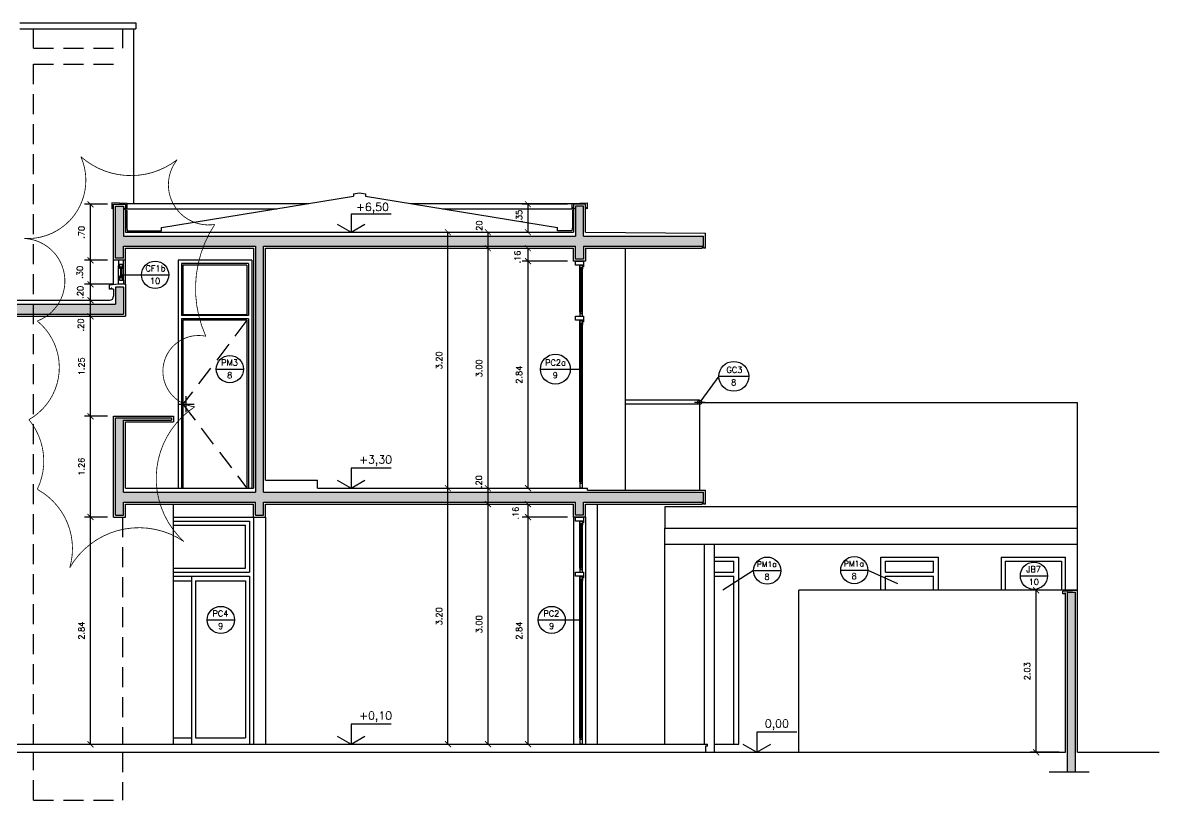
# Model space of a CAD drawing. Header units: millimetres. Extents: x 128 to 761, y 122 to 191.
# Drawn here: x 433.55 to 447.76, y 123.48 to 133.2 of the extents above; entities that cross this region are included whole.
import ezdxf

# ---------------------------------------------------------------- set-up
doc = ezdxf.new("R2010")
doc.units = ezdxf.units.MM
doc.linetypes.add('DASHDOT', pattern=[1, 0.5, -0.25, 0, -0.25])
doc.linetypes.add('HIDDEN', pattern=[0.375, 0.25, -0.125])
for name, color, linetype in [('ALV', 5, 'Continuous'), ('CAIX', 2, 'Continuous'), ('CAIXN', 7, 'Continuous'), ('COTAS', 1, 'Continuous'), ('LPROJ', 7, 'HIDDEN'), ('LVISTA', 1, 'Continuous'), ('LVISTA01', 8, 'Continuous'), ('LVISTA02', 1, 'Continuous'), ('LVISTA025', 3, 'Continuous'), ('NOTAS', 2, 'Continuous'), ('REVEST', 2, 'Continuous'), ('SOLID', 8, 'Continuous')]:
    doc.layers.add(name, color=color, linetype=linetype)
doc.styles.add('60-50', font='romans.shx', dxfattribs={"height": 0.075})
doc.styles.add('80-50', font='romans.shx', dxfattribs={"height": 0.1})
doc.dimstyles.new('50', dxfattribs={"dimtxt": 0.1, "dimasz": 2.5, "dimexe": 1.25, "dimexo": 0.625, "dimgap": 0.075, "dimtad": 1, "dimzin": 0, "dimdsep": 46, "dimtxsty": '60-50', "dimcen": 2.5, "dimclrt": 3, "dimadec": 0, "dimazin": 0, "dimtfac": 1, "dimtmove": 0, "dimatfit": 3, "dimfxl": 1, "dimarcsym": 0})

# ---------------------------------------------------------------- blocks, each defined once
blk = doc.blocks.new('_ARCHTICK')
at = {"color": 0, "linetype": 'ByBlock', "const_width": 0.15}
blk.add_lwpolyline([(-0.5, -0.5), (0.5, 0.5)], dxfattribs=at)
blk = doc.blocks.new('*D432')
at = {"layer": 'COTAS', "color": 0, "lineweight": -2}
for p, q in [((434.612, 127.015), (434.324, 127.015)), ((434.399, 124.175), (434.399, 127.015))]:
    blk.add_line(p, q, dxfattribs=at)
at = {"layer": 'DEFPOINTS', "color": 0}
for p in [(434.399, 127.015), (434.687, 127.015), (434.399, 124.175)]:
    blk.add_point(p, dxfattribs=at)
at = {"layer": 'COTAS', "color": 0, "lineweight": -2, "xscale": 0.075, "yscale": 0.075, "zscale": 0.075}
for p, rotation in [((434.399, 127.015), 90), ((434.399, 124.175), 270)]:
    blk.add_blockref('_ARCHTICK', p, dxfattribs=dict(at, rotation=rotation))
at = {"layer": 'COTAS', "color": 3, "insert": (434.286, 125.595), "char_height": 0.075, "attachment_point": 5, "rotation": 90, "style": '60-50'}
blk.add_mtext('2.84', dxfattribs=at)
blk = doc.blocks.new('*D433')
at = {"layer": 'COTAS', "color": 0, "lineweight": -2}
for p, q in [((434.612, 128.275), (434.324, 128.275)), ((434.399, 127.015), (434.399, 128.275))]:
    blk.add_line(p, q, dxfattribs=at)
at = {"layer": 'DEFPOINTS', "color": 0}
for p in [(434.399, 128.275), (434.687, 128.275), (434.687, 127.015)]:
    blk.add_point(p, dxfattribs=at)
at = {"layer": 'COTAS', "color": 0, "lineweight": -2, "xscale": 0.075, "yscale": 0.075, "zscale": 0.075}
for p, rotation in [((434.399, 128.275), 90), ((434.399, 127.015), 270)]:
    blk.add_blockref('_ARCHTICK', p, dxfattribs=dict(at, rotation=rotation))
at = {"layer": 'COTAS', "color": 3, "insert": (434.286, 127.645), "char_height": 0.075, "attachment_point": 5, "rotation": 90, "style": '60-50'}
blk.add_mtext('1.26', dxfattribs=at)
blk = doc.blocks.new('*D434')
at = {"layer": 'COTAS', "color": 0, "lineweight": -2}
blk.add_line((434.399, 128.275), (434.399, 129.525), dxfattribs=at)
at = {"layer": 'DEFPOINTS', "color": 0}
for p in [(434.399, 129.525), (434.399, 129.525), (434.687, 128.275)]:
    blk.add_point(p, dxfattribs=at)
at = {"layer": 'COTAS', "color": 0, "lineweight": -2, "xscale": 0.075, "yscale": 0.075, "zscale": 0.075}
for p, rotation in [((434.399, 129.525), 90), ((434.399, 128.275), 270)]:
    blk.add_blockref('_ARCHTICK', p, dxfattribs=dict(at, rotation=rotation))
at = {"layer": 'COTAS', "color": 3, "insert": (434.286, 128.9), "char_height": 0.075, "attachment_point": 5, "rotation": 90, "style": '60-50'}
blk.add_mtext('1.25', dxfattribs=at)
blk = doc.blocks.new('*D435')
at = {"layer": 'COTAS', "color": 0, "lineweight": -2}
blk.add_line((434.399, 129.525), (434.399, 129.725), dxfattribs=at)
at = {"layer": 'DEFPOINTS', "color": 0}
for p in [(434.399, 129.725), (434.399, 129.725), (434.399, 129.525)]:
    blk.add_point(p, dxfattribs=at)
at = {"layer": 'COTAS', "color": 0, "lineweight": -2, "xscale": 0.075, "yscale": 0.075, "zscale": 0.075}
for p, rotation in [((434.399, 129.725), 90), ((434.399, 129.525), 270)]:
    blk.add_blockref('_ARCHTICK', p, dxfattribs=dict(at, rotation=rotation))
at = {"layer": 'COTAS', "color": 3, "insert": (434.277, 129.417), "char_height": 0.075, "attachment_point": 5, "rotation": 90, "style": '60-50'}
blk.add_mtext('.20', dxfattribs=at)
blk = doc.blocks.new('*D436')
at = {"layer": 'COTAS', "color": 0, "lineweight": -2}
for p, q in [((434.674, 129.925), (434.324, 129.925)), ((434.399, 129.725), (434.399, 129.925))]:
    blk.add_line(p, q, dxfattribs=at)
at = {"layer": 'DEFPOINTS', "color": 0}
for p in [(434.399, 129.925), (434.749, 129.925), (434.399, 129.725)]:
    blk.add_point(p, dxfattribs=at)
at = {"layer": 'COTAS', "color": 0, "lineweight": -2, "xscale": 0.075, "yscale": 0.075, "zscale": 0.075}
for p, rotation in [((434.399, 129.925), 90), ((434.399, 129.725), 270)]:
    blk.add_blockref('_ARCHTICK', p, dxfattribs=dict(at, rotation=rotation))
at = {"layer": 'COTAS', "color": 3, "insert": (434.271, 129.825), "char_height": 0.075, "attachment_point": 5, "rotation": 90, "style": '60-50'}
blk.add_mtext('.20', dxfattribs=at)
blk = doc.blocks.new('*D437')
at = {"layer": 'COTAS', "color": 0, "lineweight": -2}
for p, q in [((434.612, 130.225), (434.324, 130.225)), ((434.399, 129.925), (434.399, 130.225))]:
    blk.add_line(p, q, dxfattribs=at)
at = {"layer": 'DEFPOINTS', "color": 0}
for p in [(434.399, 130.225), (434.687, 130.225), (434.749, 129.925)]:
    blk.add_point(p, dxfattribs=at)
at = {"layer": 'COTAS', "color": 0, "lineweight": -2, "xscale": 0.075, "yscale": 0.075, "zscale": 0.075}
for p, rotation in [((434.399, 130.225), 90), ((434.399, 129.925), 270)]:
    blk.add_blockref('_ARCHTICK', p, dxfattribs=dict(at, rotation=rotation))
at = {"layer": 'COTAS', "color": 3, "insert": (434.265, 130.075), "char_height": 0.075, "attachment_point": 5, "rotation": 90, "style": '60-50'}
blk.add_mtext('.30', dxfattribs=at)
blk = doc.blocks.new('*D438')
at = {"layer": 'COTAS', "color": 0, "lineweight": -2}
for p, q in [((434.612, 130.925), (434.324, 130.925)), ((434.399, 130.225), (434.399, 130.925))]:
    blk.add_line(p, q, dxfattribs=at)
at = {"layer": 'DEFPOINTS', "color": 0}
for p in [(434.399, 130.925), (434.687, 130.925), (434.687, 130.225)]:
    blk.add_point(p, dxfattribs=at)
at = {"layer": 'COTAS', "color": 0, "lineweight": -2, "xscale": 0.075, "yscale": 0.075, "zscale": 0.075}
for p, rotation in [((434.399, 130.925), 90), ((434.399, 130.225), 270)]:
    blk.add_blockref('_ARCHTICK', p, dxfattribs=dict(at, rotation=rotation))
at = {"layer": 'COTAS', "color": 3, "insert": (434.286, 130.575), "char_height": 0.075, "attachment_point": 5, "rotation": 90, "style": '60-50'}
blk.add_mtext('.70', dxfattribs=at)
blk = doc.blocks.new('*D439')
at = {"layer": 'COTAS', "color": 0, "lineweight": -2}
for p, q in [((440.362, 127.015), (439.792, 127.015)), ((439.867, 124.175), (439.867, 127.015))]:
    blk.add_line(p, q, dxfattribs=at)
at = {"layer": 'DEFPOINTS', "color": 0}
for p in [(439.867, 127.015), (440.437, 127.015), (439.867, 124.175)]:
    blk.add_point(p, dxfattribs=at)
at = {"layer": 'COTAS', "color": 0, "lineweight": -2, "xscale": 0.075, "yscale": 0.075, "zscale": 0.075}
for p, rotation in [((439.867, 127.015), 90), ((439.867, 124.175), 270)]:
    blk.add_blockref('_ARCHTICK', p, dxfattribs=dict(at, rotation=rotation))
at = {"layer": 'COTAS', "color": 3, "insert": (439.755, 125.595), "char_height": 0.075, "attachment_point": 5, "rotation": 90, "style": '60-50'}
blk.add_mtext('2.84', dxfattribs=at)
blk = doc.blocks.new('*D440')
at = {"layer": 'COTAS', "color": 0, "lineweight": -2}
blk.add_line((439.867, 127.015), (439.867, 127.175), dxfattribs=at)
at = {"layer": 'DEFPOINTS', "color": 0}
for p in [(439.867, 127.175), (439.867, 127.175), (440.437, 127.015)]:
    blk.add_point(p, dxfattribs=at)
at = {"layer": 'COTAS', "color": 0, "lineweight": -2, "xscale": 0.075, "yscale": 0.075, "zscale": 0.075}
for p, rotation in [((439.867, 127.175), 90), ((439.867, 127.015), 270)]:
    blk.add_blockref('_ARCHTICK', p, dxfattribs=dict(at, rotation=rotation))
at = {"layer": 'COTAS', "color": 3, "insert": (439.712, 127.064), "char_height": 0.075, "attachment_point": 5, "rotation": 90, "style": '60-50'}
blk.add_mtext('.16', dxfattribs=at)
blk = doc.blocks.new('*D441')
at = {"layer": 'COTAS', "color": 0, "lineweight": -2}
for p, q in [((440.362, 130.215), (439.792, 130.215)), ((439.867, 127.375), (439.867, 130.215))]:
    blk.add_line(p, q, dxfattribs=at)
at = {"layer": 'DEFPOINTS', "color": 0}
for p in [(439.867, 130.215), (440.437, 130.215), (439.867, 127.375)]:
    blk.add_point(p, dxfattribs=at)
at = {"layer": 'COTAS', "color": 0, "lineweight": -2, "xscale": 0.075, "yscale": 0.075, "zscale": 0.075}
for p, rotation in [((439.867, 130.215), 90), ((439.867, 127.375), 270)]:
    blk.add_blockref('_ARCHTICK', p, dxfattribs=dict(at, rotation=rotation))
at = {"layer": 'COTAS', "color": 3, "insert": (439.755, 128.795), "char_height": 0.075, "attachment_point": 5, "rotation": 90, "style": '60-50'}
blk.add_mtext('2.84', dxfattribs=at)
blk = doc.blocks.new('*D442')
at = {"layer": 'COTAS', "color": 0, "lineweight": -2}
blk.add_line((439.867, 130.215), (439.867, 130.375), dxfattribs=at)
at = {"layer": 'DEFPOINTS', "color": 0}
for p in [(439.867, 130.375), (439.867, 130.375), (440.437, 130.215)]:
    blk.add_point(p, dxfattribs=at)
at = {"layer": 'COTAS', "color": 0, "lineweight": -2, "xscale": 0.075, "yscale": 0.075, "zscale": 0.075}
for p, rotation in [((439.867, 130.375), 90), ((439.867, 130.215), 270)]:
    blk.add_blockref('_ARCHTICK', p, dxfattribs=dict(at, rotation=rotation))
at = {"layer": 'COTAS', "color": 3, "insert": (439.735, 130.266), "char_height": 0.075, "attachment_point": 5, "rotation": 90, "style": '60-50'}
blk.add_mtext('.16', dxfattribs=at)
blk = doc.blocks.new('*D443')
at = {"layer": 'COTAS', "color": 0, "lineweight": -2}
for p, q in [((440.362, 130.925), (439.792, 130.925)), ((439.867, 130.575), (439.867, 130.925))]:
    blk.add_line(p, q, dxfattribs=at)
at = {"layer": 'DEFPOINTS', "color": 0}
for p in [(439.867, 130.925), (440.437, 130.925), (439.867, 130.575)]:
    blk.add_point(p, dxfattribs=at)
at = {"layer": 'COTAS', "color": 0, "lineweight": -2, "xscale": 0.075, "yscale": 0.075, "zscale": 0.075}
for p, rotation in [((439.867, 130.925), 90), ((439.867, 130.575), 270)]:
    blk.add_blockref('_ARCHTICK', p, dxfattribs=dict(at, rotation=rotation))
at = {"layer": 'COTAS', "color": 3, "insert": (439.755, 130.776), "char_height": 0.075, "attachment_point": 5, "rotation": 90, "style": '60-50'}
blk.add_mtext('.35', dxfattribs=at)
blk = doc.blocks.new('*D444')
at = {"layer": 'COTAS', "color": 0, "lineweight": -2}
blk.add_line((439.367, 124.175), (439.367, 127.175), dxfattribs=at)
at = {"layer": 'DEFPOINTS', "color": 0}
for p in [(439.367, 127.175), (439.367, 127.175), (439.367, 124.175)]:
    blk.add_point(p, dxfattribs=at)
at = {"layer": 'COTAS', "color": 0, "lineweight": -2, "xscale": 0.075, "yscale": 0.075, "zscale": 0.075}
for p, rotation in [((439.367, 127.175), 90), ((439.367, 124.175), 270)]:
    blk.add_blockref('_ARCHTICK', p, dxfattribs=dict(at, rotation=rotation))
at = {"layer": 'COTAS', "color": 3, "insert": (439.255, 125.675), "char_height": 0.075, "attachment_point": 5, "rotation": 90, "style": '60-50'}
blk.add_mtext('3.00', dxfattribs=at)
blk = doc.blocks.new('*D445')
at = {"layer": 'COTAS', "color": 0, "lineweight": -2}
blk.add_line((439.367, 127.175), (439.367, 127.375), dxfattribs=at)
at = {"layer": 'DEFPOINTS', "color": 0}
for p in [(439.367, 127.375), (439.367, 127.375), (439.367, 127.175)]:
    blk.add_point(p, dxfattribs=at)
at = {"layer": 'COTAS', "color": 0, "lineweight": -2, "xscale": 0.075, "yscale": 0.075, "zscale": 0.075}
for p, rotation in [((439.367, 127.375), 90), ((439.367, 127.175), 270)]:
    blk.add_blockref('_ARCHTICK', p, dxfattribs=dict(at, rotation=rotation))
at = {"layer": 'COTAS', "color": 3, "insert": (439.253, 127.458), "char_height": 0.075, "attachment_point": 5, "rotation": 90, "style": '60-50'}
blk.add_mtext('.20', dxfattribs=at)
blk = doc.blocks.new('*D446')
at = {"layer": 'COTAS', "color": 0, "lineweight": -2}
blk.add_line((439.367, 127.375), (439.367, 130.375), dxfattribs=at)
at = {"layer": 'DEFPOINTS', "color": 0}
for p in [(439.367, 130.375), (439.367, 130.375), (439.367, 127.375)]:
    blk.add_point(p, dxfattribs=at)
at = {"layer": 'COTAS', "color": 0, "lineweight": -2, "xscale": 0.075, "yscale": 0.075, "zscale": 0.075}
for p, rotation in [((439.367, 130.375), 90), ((439.367, 127.375), 270)]:
    blk.add_blockref('_ARCHTICK', p, dxfattribs=dict(at, rotation=rotation))
at = {"layer": 'COTAS', "color": 3, "insert": (439.255, 128.875), "char_height": 0.075, "attachment_point": 5, "rotation": 90, "style": '60-50'}
blk.add_mtext('3.00', dxfattribs=at)
blk = doc.blocks.new('*D447')
at = {"layer": 'COTAS', "color": 0, "lineweight": -2}
blk.add_line((439.367, 130.375), (439.367, 130.575), dxfattribs=at)
at = {"layer": 'DEFPOINTS', "color": 0}
for p in [(439.367, 130.575), (439.367, 130.575), (439.367, 130.375)]:
    blk.add_point(p, dxfattribs=at)
at = {"layer": 'COTAS', "color": 0, "lineweight": -2, "xscale": 0.075, "yscale": 0.075, "zscale": 0.075}
for p, rotation in [((439.367, 130.575), 90), ((439.367, 130.375), 270)]:
    blk.add_blockref('_ARCHTICK', p, dxfattribs=dict(at, rotation=rotation))
at = {"layer": 'COTAS', "color": 3, "insert": (439.257, 130.642), "char_height": 0.075, "attachment_point": 5, "rotation": 90, "style": '60-50'}
blk.add_mtext('.20', dxfattribs=at)
blk = doc.blocks.new('*D448')
at = {"layer": 'COTAS', "color": 0, "lineweight": -2}
blk.add_line((438.867, 124.175), (438.867, 127.375), dxfattribs=at)
at = {"layer": 'DEFPOINTS', "color": 0}
for p in [(438.867, 127.375), (438.867, 127.375), (438.867, 124.175)]:
    blk.add_point(p, dxfattribs=at)
at = {"layer": 'COTAS', "color": 0, "lineweight": -2, "xscale": 0.075, "yscale": 0.075, "zscale": 0.075}
for p, rotation in [((438.867, 127.375), 90), ((438.867, 124.175), 270)]:
    blk.add_blockref('_ARCHTICK', p, dxfattribs=dict(at, rotation=rotation))
at = {"layer": 'COTAS', "color": 3, "insert": (438.755, 125.775), "char_height": 0.075, "attachment_point": 5, "rotation": 90, "style": '60-50'}
blk.add_mtext('3.20', dxfattribs=at)
blk = doc.blocks.new('*D449')
at = {"layer": 'COTAS', "color": 0, "lineweight": -2}
blk.add_line((438.867, 127.375), (438.867, 130.575), dxfattribs=at)
at = {"layer": 'DEFPOINTS', "color": 0}
for p in [(438.867, 130.575), (438.867, 130.575), (438.867, 127.375)]:
    blk.add_point(p, dxfattribs=at)
at = {"layer": 'COTAS', "color": 0, "lineweight": -2, "xscale": 0.075, "yscale": 0.075, "zscale": 0.075}
for p, rotation in [((438.867, 130.575), 90), ((438.867, 127.375), 270)]:
    blk.add_blockref('_ARCHTICK', p, dxfattribs=dict(at, rotation=rotation))
at = {"layer": 'COTAS', "color": 3, "insert": (438.755, 128.975), "char_height": 0.075, "attachment_point": 5, "rotation": 90, "style": '60-50'}
blk.add_mtext('3.20', dxfattribs=at)
blk = doc.blocks.new('*D450')
at = {"layer": 'COTAS', "color": 0, "lineweight": -2}
for p, q in [((446.662, 126.1), (446.143, 126.1)), ((446.218, 124.075), (446.218, 126.1)), ((446.508, 124.075), (446.143, 124.075))]:
    blk.add_line(p, q, dxfattribs=at)
at = {"layer": 'DEFPOINTS', "color": 0}
for p in [(446.218, 126.1), (446.737, 126.1), (446.583, 124.075)]:
    blk.add_point(p, dxfattribs=at)
at = {"layer": 'COTAS', "color": 0, "lineweight": -2, "xscale": 0.075, "yscale": 0.075, "zscale": 0.075}
for p, rotation in [((446.218, 126.1), 90), ((446.218, 124.075), 270)]:
    blk.add_blockref('_ARCHTICK', p, dxfattribs=dict(at, rotation=rotation))
at = {"layer": 'COTAS', "color": 3, "insert": (446.106, 125.088), "char_height": 0.075, "attachment_point": 5, "rotation": 90, "style": '60-50'}
blk.add_mtext('2.03', dxfattribs=at)

msp = doc.modelspace()

# ---------------------------------------------------------------- hatches: boundary and pattern name
at = {"layer": 'SOLID'}
h = msp.add_hatch(color=256, dxfattribs=at)
h.paths.add_polyline_path([(436.462, 130.4002), (436.462, 127.3252), (434.812, 127.3252), (434.812, 128.2252), (435.412, 128.2252), (435.412, 128.2552), (434.712, 128.2552), (434.712, 127.0402), (434.812, 127.0402), (434.812, 127.2002), (436.462, 127.2002), (436.462, 127.0402), (436.562, 127.0402), (436.562, 127.2002), (440.462, 127.2002), (440.462, 127.0402), (440.562, 127.0402), (440.562, 127.2002), (442.062, 127.2002), (442.062, 127.3252), (436.562, 127.3252), (436.562, 130.4002), (440.462, 130.4002), (440.462, 130.2402), (440.562, 130.2402), (440.562, 130.4002), (442.062, 130.4002), (442.062, 130.5252), (440.562, 130.5252), (440.562, 130.9002), (440.462, 130.9002), (440.462, 130.5252), (434.812, 130.5252), (434.812, 130.9002), (434.712, 130.9002), (434.712, 130.2502), (434.812, 130.2502), (434.812, 130.4002)])
h.paths.add_polyline_path([(430.112, 129.6752), (430.112, 130.3302), (429.912, 130.3302), (429.912, 129.5502), (434.812, 129.5502), (434.812, 129.8902), (434.712, 129.8902), (434.712, 129.6752)])
h.paths.add_polyline_path([(430.112, 127.4002), (429.912, 127.4002), (429.912, 127.0502), (430.112, 127.0502)])
h = msp.add_hatch(color=256, dxfattribs=at)
h.paths.add_polyline_path([(426.8658, 126.0752), (426.762, 126.0752), (426.762, 123.8252), (426.8658, 123.8252)])
h.paths.add_polyline_path([(446.712, 126.0752), (446.6083, 126.0752), (446.6083, 123.8252), (446.712, 123.8252)])

# ---------------------------------------------------------------- linework, layer by layer
at = {"layer": 'ALV'}
for p, q in [((434.712, 130.2502), (434.712, 130.9002)), ((434.712, 130.9002), (434.812, 130.9002)), ((434.812, 130.9002), (434.812, 130.5252)), ((440.462, 130.9002), (440.462, 130.5252)), ((440.562, 130.9002), (440.462, 130.9002)), ((440.562, 130.5252), (440.562, 130.9002)), ((434.812, 130.5252), (440.462, 130.5252)), ((440.562, 130.5252), (442.062, 130.5252)), ((442.062, 130.4002), (442.062, 130.5252)), ((434.812, 130.4002), (436.462, 130.4002)), ((434.812, 130.2502), (434.812, 130.4002)), ((436.462, 130.4002), (436.462, 127.3252)), ((436.562, 130.4002), (440.462, 130.4002)), ((436.562, 127.3252), (436.562, 130.4002)), ((440.462, 130.2402), (440.462, 130.4002)), ((440.562, 130.4002), (442.062, 130.4002)), ((440.562, 130.4002), (440.562, 130.2402)), ((434.812, 130.2502), (434.712, 130.2502)), ((440.562, 130.2402), (440.462, 130.2402)), ((434.812, 129.8902), (434.712, 129.8902)), ((434.712, 129.8902), (434.712, 129.6752)), ((434.812, 129.8902), (434.812, 129.5502)), ((430.112, 129.6752), (434.712, 129.6752)), ((429.912, 129.5502), (434.812, 129.5502)), ((434.712, 127.0402), (434.712, 128.2552)), ((434.712, 128.2552), (435.412, 128.2552)), ((434.812, 128.2252), (435.412, 128.2252)), ((434.812, 127.3252), (434.812, 128.2252)), ((435.412, 128.2552), (435.412, 128.2252)), ((434.812, 127.3252), (436.462, 127.3252)), ((436.562, 127.3252), (442.062, 127.3252)), ((442.062, 127.2002), (442.062, 127.3252)), ((434.812, 127.0402), (434.812, 127.2002)), ((434.812, 127.2002), (436.462, 127.2002)), ((436.462, 127.0402), (436.462, 127.2002)), ((436.562, 127.0402), (436.562, 127.2002)), ((436.562, 127.2002), (440.462, 127.2002)), ((440.462, 127.0402), (440.462, 127.2002)), ((440.562, 127.0402), (440.562, 127.2002)), ((440.562, 127.2002), (442.062, 127.2002)), ((434.712, 127.0402), (434.812, 127.0402)), ((436.462, 127.0402), (436.562, 127.0402)), ((440.562, 127.0402), (440.462, 127.0402)), ((446.6083, 126.0752), (446.712, 126.0752)), ((446.6083, 123.8252), (446.6083, 126.0752)), ((446.712, 123.8252), (446.712, 126.0752))]:
    msp.add_line(p, q, dxfattribs=at)
at = {"layer": 'CAIX', "color": 1}
for p, q in [((434.7493, 129.9952), (434.7493, 130.1552)), ((434.812, 129.9752), (434.812, 130.1752)), ((440.5145, 129.5752), (440.5145, 130.1152)), ((440.5495, 129.5752), (440.5495, 130.1152)), ((440.5145, 127.4552), (440.5145, 129.4192)), ((440.5495, 127.4552), (440.5495, 129.4192)), ((440.5145, 126.3752), (440.5145, 126.9152)), ((440.5495, 126.3752), (440.5495, 126.9152)), ((440.5145, 124.2552), (440.5145, 126.2192)), ((440.5495, 124.2552), (440.5495, 126.2192))]:
    msp.add_line(p, q, dxfattribs=at)
at = {"layer": 'CAIX'}
for p, q in [((434.7718, 130.1224), (434.7718, 130.0279)), ((434.7868, 130.1224), (434.7868, 130.0279)), ((440.5245, 129.5752), (440.5245, 130.1152)), ((440.5395, 129.5752), (440.5395, 130.1152)), ((440.5245, 127.4552), (440.5245, 129.4192)), ((440.5395, 127.4552), (440.5395, 129.4192)), ((440.5245, 126.3752), (440.5245, 126.9152)), ((440.5395, 126.3752), (440.5395, 126.9152)), ((440.5245, 124.2552), (440.5245, 126.2192)), ((440.5395, 124.2552), (440.5395, 126.2192))]:
    msp.add_line(p, q, dxfattribs=at)
for points in [[(434.837, 130.8902), (434.857, 130.8702), (434.857, 130.9352), (434.667, 130.9452), (434.667, 130.8702), (434.687, 130.8902)], [(434.821, 130.8765), (434.851, 130.8465), (434.851, 130.6446), (434.8586, 130.5952)], [(440.4531, 130.8765), (440.4231, 130.8465), (440.4231, 130.6446), (440.4155, 130.5952)], [(440.437, 130.8902), (440.417, 130.8702), (440.417, 130.9352), (440.607, 130.9452), (440.607, 130.8702), (440.587, 130.8902)], [(434.7493, 129.9252), (434.7493, 129.9952), (434.7593, 129.9952), (434.7593, 129.9752), (434.812, 129.9752), (434.812, 129.9252)]]:
    msp.add_lwpolyline(points, dxfattribs=at)
for points in [[(434.7493, 130.2252), (434.7493, 130.1552), (434.7593, 130.1552), (434.7593, 130.1752), (434.812, 130.1752), (434.812, 130.2252)], [(434.7968, 130.1724), (434.7968, 130.1224), (434.7868, 130.1224), (434.7868, 130.1424), (434.7718, 130.1424), (434.7718, 130.1224), (434.7618, 130.1224), (434.7618, 130.1724)], [(440.562, 130.2152), (440.562, 130.1452), (440.552, 130.1452), (440.552, 130.1652), (440.462, 130.1652), (440.462, 130.2152)], [(440.5495, 130.1652), (440.5495, 130.1152), (440.5395, 130.1152), (440.5395, 130.1352), (440.5245, 130.1352), (440.5245, 130.1152), (440.5145, 130.1152), (440.5145, 130.1652)], [(434.7968, 129.9779), (434.7968, 130.0279), (434.7868, 130.0279), (434.7868, 130.0079), (434.7718, 130.0079), (434.7718, 130.0279), (434.7618, 130.0279), (434.7618, 129.9779)], [(440.5495, 129.5252), (440.5495, 129.5752), (440.5395, 129.5752), (440.5395, 129.5552), (440.5245, 129.5552), (440.5245, 129.5752), (440.5145, 129.5752), (440.5145, 129.5252)], [(440.562, 129.5252), (440.562, 129.4552), (440.552, 129.4552), (440.552, 129.4752), (440.462, 129.4752), (440.462, 129.5252)], [(440.5495, 129.4692), (440.5495, 129.4192), (440.5395, 129.4192), (440.5395, 129.4392), (440.5245, 129.4392), (440.5245, 129.4192), (440.5145, 129.4192), (440.5145, 129.4692)], [(440.5495, 127.3821), (440.5495, 127.4552), (440.5395, 127.4552), (440.5395, 127.4352), (440.5245, 127.4352), (440.5245, 127.4552), (440.5145, 127.4552), (440.5145, 127.3821)], [(440.562, 127.0152), (440.562, 126.9452), (440.552, 126.9452), (440.552, 126.9652), (440.462, 126.9652), (440.462, 127.0152)], [(440.5495, 126.9652), (440.5495, 126.9152), (440.5395, 126.9152), (440.5395, 126.9352), (440.5245, 126.9352), (440.5245, 126.9152), (440.5145, 126.9152), (440.5145, 126.9652)], [(440.562, 126.3252), (440.562, 126.2552), (440.552, 126.2552), (440.552, 126.2752), (440.462, 126.2752), (440.462, 126.3252)], [(440.5495, 126.3252), (440.5495, 126.3752), (440.5395, 126.3752), (440.5395, 126.3552), (440.5245, 126.3552), (440.5245, 126.3752), (440.5145, 126.3752), (440.5145, 126.3252)], [(440.5495, 126.2692), (440.5495, 126.2192), (440.5395, 126.2192), (440.5395, 126.2392), (440.5245, 126.2392), (440.5245, 126.2192), (440.5145, 126.2192), (440.5145, 126.2692)], [(440.5495, 124.1821), (440.5495, 124.2552), (440.5395, 124.2552), (440.5395, 124.2352), (440.5245, 124.2352), (440.5245, 124.2552), (440.5145, 124.2552), (440.5145, 124.1821)]]:
    msp.add_lwpolyline(points, close=True, dxfattribs=at)
at = {"layer": 'CAIX', "color": 2, "linetype": 'ByBlock'}
msp.add_circle((442.012, 128.4502), 0.025, dxfattribs=at)
at = {"layer": 'CAIXN', "color": 8, "ltscale": 0.5}
for p, q in [((434.7868, 130.0436), (435.3763, 130.0436)), ((435.9711, 128.865), (436.3111, 128.865)), ((440.022, 128.865), (440.5245, 128.865)), ((442.2525, 128.7748), (442.0269, 128.4703)), ((442.2525, 128.7748), (442.6265, 128.7748)), ((442.6864, 126.3458), (442.3021, 126.1023)), ((442.6864, 126.3458), (443.0264, 126.3458)), ((443.7754, 126.3527), (444.1154, 126.3527)), ((444.1154, 126.3527), (444.4859, 126.1859)), ((446.0208, 126.2816), (446.3608, 126.2816)), ((435.8573, 125.7294), (436.1973, 125.7294)), ((439.9931, 125.7294), (440.5245, 125.7294))]:
    msp.add_line(p, q, dxfattribs=at)
for centre, radius in [((435.2063, 130.0436), 0.17), ((436.1411, 128.865), 0.17), ((440.209, 128.865), 0.187), ((442.4395, 128.7748), 0.187), ((442.8564, 126.3458), 0.17), ((443.9454, 126.3527), 0.17), ((446.1908, 126.2816), 0.17), ((436.0273, 125.7294), 0.17), ((440.1631, 125.7294), 0.17)]:
    msp.add_circle(centre, radius, dxfattribs=at)
at = {"layer": 'LPROJ'}
for p, q in [((433.687, 132.8751), (433.687, 133.1202)), ((434.797, 133.1202), (434.797, 132.8751)), ((433.687, 132.8751), (434.797, 132.8751)), ((433.687, 132.6751), (434.797, 132.6751)), ((433.687, 124.1752), (433.687, 132.6751)), ((436.3545, 129.4752), (435.5545, 128.4252)), ((435.5545, 128.4252), (436.3545, 127.3752)), ((434.797, 127.0152), (434.797, 124.1752)), ((433.687, 123.4751), (433.687, 124.0752)), ((434.797, 124.0752), (434.797, 123.4751)), ((433.687, 123.4751), (434.797, 123.4751))]:
    msp.add_line(p, q, dxfattribs=at)
at = {"layer": 'LVISTA', "color": 2}
for p, q in [((434.8586, 130.5952), (435.287, 130.5952)), ((435.287, 130.5952), (435.287, 130.6359)), ((440.237, 130.5952), (440.237, 130.6359)), ((440.4155, 130.5952), (440.237, 130.5952))]:
    msp.add_line(p, q, dxfattribs=at)
at = {"layer": 'LVISTA01'}
for p, q in [((434.857, 130.9352), (437.1276, 130.9352)), ((434.857, 130.8702), (436.7278, 130.8702)), ((438.3965, 130.9352), (440.417, 130.9352)), ((438.7963, 130.8702), (440.417, 130.8702)), ((435.4945, 130.2252), (435.4945, 127.3752)), ((436.4145, 130.2252), (435.4945, 130.2252)), ((435.5345, 130.1852), (435.5345, 129.5352)), ((436.3745, 130.1852), (435.5345, 130.1852)), ((435.5545, 130.1652), (435.5545, 129.5452)), ((436.3545, 130.1652), (435.5545, 130.1652)), ((436.3545, 130.1652), (436.3545, 129.5452)), ((436.3745, 130.1852), (436.3745, 129.5352)), ((436.4145, 130.2252), (436.4145, 127.3752)), ((436.3745, 129.5352), (435.5345, 129.5352)), ((436.3745, 129.4952), (435.5345, 129.4952)), ((435.5345, 129.4952), (435.5345, 127.3752)), ((436.3545, 129.5452), (435.5545, 129.5452)), ((436.3545, 129.4752), (435.5545, 129.4752)), ((435.5545, 129.4752), (435.5545, 127.3752)), ((436.3545, 129.4752), (436.3545, 127.3752)), ((436.3745, 129.4952), (436.3745, 127.3752)), ((446.737, 128.4452), (442.0365, 128.4452)), ((446.737, 126.1002), (446.737, 128.4452)), ((440.737, 124.1752), (440.737, 127.1752)), ((446.737, 127.1452), (441.5776, 127.1452)), ((441.5776, 127.1452), (441.5776, 126.8752)), ((441.5776, 126.8752), (446.737, 126.8752)), ((441.5776, 126.6752), (441.5776, 126.8752)), ((441.5776, 126.6752), (446.737, 126.6752)), ((441.5776, 124.1752), (441.5776, 126.6752)), ((442.0711, 124.1752), (442.0711, 126.6752)), ((442.199, 124.0752), (442.199, 126.6752)), ((442.199, 126.5152), (442.5009, 126.5152)), ((442.199, 126.4652), (442.4409, 126.4652)), ((442.4409, 126.3252), (442.4409, 126.4652)), ((442.5009, 124.1752), (442.5009, 126.5152)), ((444.2764, 126.1002), (444.2764, 126.5152)), ((444.2764, 126.5152), (444.9964, 126.5152)), ((444.3364, 126.4652), (444.9364, 126.4652)), ((444.3364, 126.3252), (444.3364, 126.4652)), ((444.9364, 126.3252), (444.9364, 126.4652)), ((444.9964, 126.1002), (444.9964, 126.5152)), ((445.7833, 126.5152), (445.7833, 126.1002)), ((445.7833, 126.5152), (446.5833, 126.5152)), ((445.8333, 126.4652), (445.8333, 126.1002)), ((445.8333, 126.4652), (446.5333, 126.4652)), ((446.5333, 126.4652), (446.5333, 126.1002)), ((446.5833, 126.1002), (446.5833, 126.5152)), ((442.199, 126.3252), (442.4409, 126.3252)), ((444.3364, 126.3252), (444.9364, 126.3252)), ((442.199, 126.2752), (442.4409, 126.2752)), ((442.4409, 124.1752), (442.4409, 126.2752)), ((444.3364, 126.1002), (444.3364, 126.2752)), ((444.3364, 126.2752), (444.9364, 126.2752)), ((444.9364, 126.1002), (444.9364, 126.2752)), ((442.199, 124.1752), (442.5009, 124.1752))]:
    msp.add_line(p, q, dxfattribs=at)
at = {"layer": 'LVISTA02'}
for p, q in [((433.517, 133.1952), (434.967, 133.1952)), ((433.517, 133.1202), (434.967, 133.1202)), ((434.937, 133.1202), (434.937, 130.9441)), ((434.967, 133.1952), (434.967, 133.1202)), ((441.087, 127.3502), (441.087, 130.3752)), ((434.687, 129.9196), (434.687, 130.2252)), ((434.837, 129.9252), (434.837, 130.2252)), ((442.012, 128.4752), (441.087, 128.4752)), ((442.012, 128.4252), (441.087, 128.4252)), ((442.012, 128.4752), (442.012, 127.3502)), ((435.437, 127.0152), (436.437, 127.0152)), ((435.437, 126.9652), (436.387, 126.9652)), ((435.437, 126.9152), (436.3345, 126.9152)), ((436.3345, 126.3752), (436.3345, 126.9152)), ((436.387, 126.9652), (436.387, 126.3252)), ((435.437, 126.3752), (436.3345, 126.3752)), ((435.437, 126.3252), (436.387, 126.3252)), ((435.437, 126.2752), (436.387, 126.2752)), ((435.437, 126.2192), (435.662, 126.2192)), ((435.662, 126.2752), (435.662, 124.1752)), ((435.712, 126.2192), (435.712, 124.2552)), ((435.712, 126.2192), (436.3345, 126.2192)), ((436.3345, 126.2192), (436.3345, 124.2552)), ((436.387, 126.2752), (436.387, 124.1752)), ((443.2542, 124.0752), (443.2542, 126.1002)), ((446.737, 126.1002), (443.2542, 126.1002)), ((435.437, 124.2552), (435.662, 124.2552)), ((435.712, 124.2552), (436.3345, 124.2552)), ((429.887, 124.0752), (442.087, 124.0752))]:
    msp.add_line(p, q, dxfattribs=at)
at = {"layer": 'LVISTA02', "color": 2}
for p, q in [((435.287, 130.6359), (437.687, 131.0261)), ((437.687, 131.0565), (437.762, 131.0687)), ((437.687, 131.0565), (437.687, 131.0261)), ((437.762, 131.0687), (437.837, 131.0565)), ((437.837, 131.0565), (437.837, 131.0261)), ((437.837, 131.0261), (440.237, 130.6359))]:
    msp.add_line(p, q, dxfattribs=at)
at = {"layer": 'LVISTA025', "color": 2}
for p, q in [((435.437, 124.1752), (435.437, 127.1752)), ((436.437, 127.0152), (436.437, 124.1752)), ((436.587, 127.0152), (436.587, 124.1752)), ((440.437, 127.0152), (440.437, 124.1752)), ((440.587, 127.0152), (440.587, 124.1752))]:
    msp.add_line(p, q, dxfattribs=at)
at = {"layer": 'NOTAS'}
for p, q in [((435.4945, 128.4252), (435.6945, 128.4252)), ((435.5945, 128.3252), (435.5945, 128.5252)), ((446.8831, 123.8252), (446.3824, 123.8252))]:
    msp.add_line(p, q, dxfattribs=at)
at = {"layer": 'NOTAS', "color": 8, "linetype": 'DASHDOT'}
msp.add_line((441.9463, 128.4502), (442.0777, 128.4502), dxfattribs=at)
at = {"layer": 'NOTAS', "color": 211, "const_width": 0.01}
msp.add_lwpolyline([(434.1386, 126.3822, 0.3537881), (433.7332, 127.362, 0.2931269), (433.6284, 128.2332, 0.527158), (433.7332, 129.4666, 0.8143564), (433.5708, 130.4981, 0.5611338), (434.278, 131.5205, 0.3606522), (435.4815, 131.4824, 0.6834456), (435.9518, 130.6733, 0.2577091), (435.8398, 129.2763, 1.0482487), (435.7021, 128.3943, 0.4874144), (435.5653, 126.7101, 0.4360305), (434.1386, 126.3822)], format="xyb", dxfattribs=at)
at = {"layer": 'NOTAS'}
for points in [[(438.156, 130.8024), (437.656, 130.8024), (437.656, 130.5752)], [(438.156, 127.6252), (437.656, 127.6252), (437.656, 127.3752)], [(438.156, 124.4252), (437.656, 124.4252), (437.656, 124.1752)], [(443.2273, 124.3252), (442.7273, 124.3252), (442.7273, 124.0752)]]:
    msp.add_lwpolyline(points, dxfattribs=at)
at = {"layer": 'NOTAS', "color": 3}
for points in [[(437.4828, 130.6752), (437.656, 130.5752), (437.8292, 130.6752)], [(437.4828, 127.4752), (437.656, 127.3752), (437.8292, 127.4752)], [(437.4828, 124.2752), (437.656, 124.1752), (437.8292, 124.2752)], [(442.5541, 124.1752), (442.7273, 124.0752), (442.9005, 124.1752)]]:
    msp.add_lwpolyline(points, dxfattribs=at)
at = {"layer": 'REVEST'}
for p, q in [((434.687, 130.2252), (434.687, 130.9252)), ((434.687, 130.9252), (434.837, 130.9252)), ((434.837, 130.9252), (434.837, 130.5752)), ((440.437, 130.9252), (440.437, 130.5752)), ((440.587, 130.9252), (440.437, 130.9252)), ((440.587, 130.5752), (440.587, 130.9252)), ((434.837, 130.5752), (440.437, 130.5752)), ((440.587, 130.5752), (442.087, 130.5652)), ((442.087, 130.3752), (442.087, 130.5652)), ((434.837, 130.3752), (436.437, 130.3752)), ((434.837, 130.2252), (434.837, 130.3752)), ((436.437, 130.3752), (436.437, 127.3752)), ((436.587, 127.4752), (436.587, 130.3752)), ((436.587, 130.3752), (440.437, 130.3752)), ((440.437, 130.2152), (440.437, 130.3752)), ((440.587, 130.3752), (442.042, 130.3752)), ((440.587, 130.3752), (440.587, 130.2152)), ((442.042, 130.3952), (442.042, 130.3752)), ((442.062, 130.3952), (442.042, 130.3952)), ((442.062, 130.3952), (442.062, 130.3752)), ((442.087, 130.3752), (442.062, 130.3752)), ((434.837, 130.2252), (434.687, 130.2252)), ((440.587, 130.2152), (440.437, 130.2152)), ((434.7493, 129.9252), (434.637, 129.9152)), ((434.637, 129.8652), (434.637, 129.9152)), ((434.657, 129.8652), (434.637, 129.8652)), ((434.657, 129.8652), (434.657, 129.8752)), ((434.667, 129.8752), (434.657, 129.8752)), ((434.667, 129.8652), (434.667, 129.8752)), ((434.687, 129.8652), (434.667, 129.8652)), ((434.687, 129.8652), (434.687, 129.7752)), ((434.837, 129.9252), (434.7493, 129.9252)), ((434.837, 129.9252), (434.837, 129.5252)), ((430.187, 129.7252), (434.637, 129.7252)), ((429.887, 129.5252), (434.837, 129.5252)), ((434.687, 127.0152), (434.687, 128.2752)), ((434.687, 128.2752), (435.437, 128.2752)), ((434.837, 128.2052), (435.437, 128.2052)), ((434.837, 127.3752), (434.837, 128.2052)), ((435.437, 128.2752), (435.437, 128.2052)), ((436.587, 127.4752), (437.237, 127.4752)), ((437.237, 127.3752), (437.237, 127.4752)), ((434.837, 127.3752), (436.437, 127.3752)), ((437.237, 127.3752), (440.612, 127.3752)), ((440.612, 127.3502), (440.612, 127.3752)), ((440.612, 127.3502), (442.087, 127.3502)), ((442.087, 127.1752), (442.087, 127.3502)), ((434.837, 127.0152), (434.837, 127.1752)), ((434.837, 127.1752), (436.437, 127.1752)), ((436.437, 127.0152), (436.437, 127.1752)), ((436.587, 127.1752), (440.437, 127.1752)), ((436.587, 127.0152), (436.587, 127.1752)), ((440.437, 127.0152), (440.437, 127.1752)), ((440.587, 127.0152), (440.587, 127.1752)), ((440.587, 127.1752), (442.042, 127.1752)), ((442.042, 127.1952), (442.042, 127.1752)), ((442.062, 127.1952), (442.042, 127.1952)), ((442.062, 127.1952), (442.062, 127.1752)), ((442.087, 127.1752), (442.062, 127.1752)), ((434.687, 127.0152), (434.837, 127.0152)), ((436.437, 127.0152), (436.587, 127.0152)), ((440.587, 127.0152), (440.437, 127.0152)), ((446.5533, 126.0902), (446.737, 126.1002)), ((446.5533, 126.0552), (446.5533, 126.0902)), ((446.5733, 126.0552), (446.5533, 126.0552)), ((446.5733, 126.0552), (446.5733, 126.0652)), ((446.5833, 126.0652), (446.5733, 126.0652)), ((446.5833, 124.0752), (446.5833, 126.0652)), ((446.737, 124.0752), (446.737, 126.1002)), ((429.862, 124.1752), (442.112, 124.1752)), ((442.112, 124.1502), (442.112, 124.1752)), ((442.087, 124.1502), (442.087, 124.0752)), ((442.112, 124.1502), (442.087, 124.1502)), ((442.087, 124.0752), (446.5833, 124.0752)), ((446.737, 124.0752), (447.7574, 124.0752))]:
    msp.add_line(p, q, dxfattribs=at)
msp.add_arc((434.637, 129.7752), 0.05, 270, 0, dxfattribs=at)

# ---------------------------------------------------------------- texts
at = {"layer": 'CAIXN', "color": 2, "ltscale": 0.5, "attachment_point": 5, "style": '60-50'}
for s, insert, char_height in [('CF1b', (435.2109, 130.1244), 0.075), ('10', (435.2045, 129.9668), 0.075), ('PM3', (436.1365, 128.9459), 0.075), ('PC2a', (440.2104, 128.9459), 0.075), ('GC3', (442.4475, 128.8557), 0.075), ('8', (436.1393, 128.7882), 0.075), ('9', (440.2071, 128.7882), 0.075), ('8', (442.4377, 128.698), 0.075), ('PM1a', (442.8518, 126.4266), 0.07), ('PM1a', (443.9408, 126.4336), 0.07), ('8', (442.8546, 126.2689), 0.075), ('8', (443.9436, 126.2759), 0.075), ('JB7', (446.1862, 126.3625), 0.075), ('10', (446.189, 126.2048), 0.075), ('PC4', (436.0227, 125.8102), 0.075), ('PC2', (440.1585, 125.8102), 0.075), ('9', (436.0255, 125.6526), 0.075), ('9', (440.1613, 125.6526), 0.075)]:
    msp.add_mtext(s, dxfattribs=dict(at, insert=insert, char_height=char_height))
at = {"layer": 'NOTAS', "color": 3, "style": '80-50'}
for s, p in [('+6,50', (437.7172, 130.842)), ('+3,30', (437.7563, 127.6843)), ('+0,10', (437.7563, 124.4843)), ('0,00', (442.8275, 124.3843))]:
    msp.add_text(s, height=0.1, dxfattribs=at).set_placement(p)

# ---------------------------------------------------------------- dimensions: what is measured, and where the dimension line sits
at = {"layer": 'COTAS'}
for base, p1, p2, override, picture, middle in [((434.3986, 130.9252), (434.687, 130.2252), (434.687, 130.9252), {"dimasz": 0.075, "dimexe": 0.075, "dimexo": 0.075, "dimzin": 4, "dimblk1": 'ARCHTICK', "dimblk2": 'ARCHTICK', "dimsah": 1, "dimse1": 1, "dimtofl": 0, "dimtmove": 2}, '*D438', (434.2861, 130.5752)), ((438.8673, 130.5752), (438.8673, 127.3752), (438.8673, 130.5752), {"dimasz": 0.075, "dimexe": 0.075, "dimexo": 0.075, "dimzin": 4, "dimblk1": 'ARCHTICK', "dimblk2": 'ARCHTICK', "dimsah": 1, "dimse1": 1, "dimtofl": 0, "dimtmove": 2}, '*D449', (438.7548, 128.9752)), ((439.3673, 130.3752), (439.3673, 127.3752), (439.3673, 130.3752), {"dimasz": 0.075, "dimexe": 0.075, "dimexo": 0.075, "dimzin": 4, "dimblk1": 'ARCHTICK', "dimblk2": 'ARCHTICK', "dimsah": 1, "dimse1": 1, "dimtofl": 0, "dimtmove": 2}, '*D446', (439.2548, 128.8752)), ((439.8673, 130.2152), (439.8673, 127.3752), (440.437, 130.2152), {"dimasz": 0.075, "dimexe": 0.075, "dimexo": 0.075, "dimzin": 4, "dimblk1": 'ARCHTICK', "dimblk2": 'ARCHTICK', "dimsah": 1, "dimse1": 1, "dimtofl": 0, "dimtmove": 2}, '*D441', (439.7548, 128.7952)), ((434.3986, 129.5252), (434.687, 128.2752), (434.3986, 129.5252), {"dimasz": 0.075, "dimexe": 0.075, "dimexo": 0.075, "dimzin": 4, "dimblk1": 'ARCHTICK', "dimblk2": 'ARCHTICK', "dimsah": 1, "dimse1": 1, "dimtofl": 0, "dimtmove": 2}, '*D434', (434.2861, 128.9002)), ((434.3986, 128.2752), (434.687, 127.0152), (434.687, 128.2752), {"dimasz": 0.075, "dimexe": 0.075, "dimexo": 0.075, "dimzin": 4, "dimblk1": 'ARCHTICK', "dimblk2": 'ARCHTICK', "dimsah": 1, "dimse1": 1, "dimtofl": 0, "dimtmove": 2}, '*D433', (434.2861, 127.6452)), ((438.8673, 127.3752), (438.8673, 124.1752), (438.8673, 127.3752), {"dimasz": 0.075, "dimexe": 0.075, "dimexo": 0.075, "dimzin": 4, "dimblk1": 'ARCHTICK', "dimblk2": 'ARCHTICK', "dimsah": 1, "dimtofl": 0, "dimtmove": 2}, '*D448', (438.7548, 125.7752)), ((439.3673, 127.1752), (439.3673, 124.1752), (439.3673, 127.1752), {"dimasz": 0.075, "dimexe": 0.075, "dimexo": 0.075, "dimzin": 4, "dimblk1": 'ARCHTICK', "dimblk2": 'ARCHTICK', "dimsah": 1, "dimtofl": 0, "dimtmove": 2}, '*D444', (439.2548, 125.6752)), ((434.3986, 127.0152), (434.3986, 124.1752), (434.687, 127.0152), {"dimasz": 0.075, "dimexe": 0.075, "dimexo": 0.075, "dimzin": 4, "dimblk1": 'ARCHTICK', "dimblk2": 'ARCHTICK', "dimsah": 1, "dimtofl": 0, "dimtmove": 2}, '*D432', (434.2861, 125.5952)), ((439.8673, 127.0152), (439.8673, 124.1752), (440.437, 127.0152), {"dimasz": 0.075, "dimexe": 0.075, "dimexo": 0.075, "dimzin": 4, "dimblk1": 'ARCHTICK', "dimblk2": 'ARCHTICK', "dimsah": 1, "dimtofl": 0, "dimtmove": 2}, '*D439', (439.7548, 125.5952)), ((446.2183170887, 126.1001620173), (446.5833106695, 124.0751620173), (446.737040373, 126.1001620173), {"dimasz": 0.075, "dimexe": 0.075, "dimexo": 0.075, "dimzin": 4, "dimblk1": 'ARCHTICK', "dimblk2": 'ARCHTICK', "dimsah": 1, "dimtofl": 0, "dimtmove": 2}, '*D450', (446.1058170887, 125.0876620173))]:
    dim = msp.add_linear_dim(base=base, p1=p1, p2=p2, angle=90, dimstyle='50', override=override, dxfattribs=at)
    dim.commit()
    dim.dimension.update_dxf_attribs({"geometry": picture, "text_midpoint": middle})
for base, p1, p2, picture, middle in [((439.8673, 130.9252), (439.8673, 130.5752), (440.437, 130.9252), '*D443', (439.7548, 130.7756)), ((439.3673, 130.5752), (439.3673, 130.3752), (439.3673, 130.5752), '*D447', (439.257, 130.6418)), ((439.8673, 130.3752), (440.437, 130.2152), (439.8673, 130.3752), '*D442', (439.7346, 130.2657)), ((434.3986, 130.2252), (434.7493, 129.9252), (434.687, 130.2252), '*D437', (434.2648, 130.0752)), ((434.3986, 129.9252), (434.3986, 129.7252), (434.7493, 129.9252), '*D436', (434.2708, 129.8252)), ((434.3986, 129.7252), (434.3986, 129.5252), (434.3986, 129.7252), '*D435', (434.2767, 129.4166)), ((439.3673, 127.3752), (439.3673, 127.1752), (439.3673, 127.3752), '*D445', (439.253, 127.458)), ((439.8673, 127.1752), (440.437, 127.0152), (439.8673, 127.1752), '*D440', (439.7125, 127.0639))]:
    dim = msp.add_linear_dim(base=base, p1=p1, p2=p2, angle=90, dimstyle='50', override={"dimasz": 0.075, "dimexe": 0.075, "dimexo": 0.075, "dimzin": 4, "dimblk1": 'ARCHTICK', "dimblk2": 'ARCHTICK', "dimsah": 1, "dimse1": 1, "dimtofl": 0, "dimtmove": 2}, dxfattribs=at)
    dim.commit()
    dim.dimension.update_dxf_attribs({"geometry": picture, "text_midpoint": middle, "dimtype": 160})

doc.saveas('drawing.dxf')
